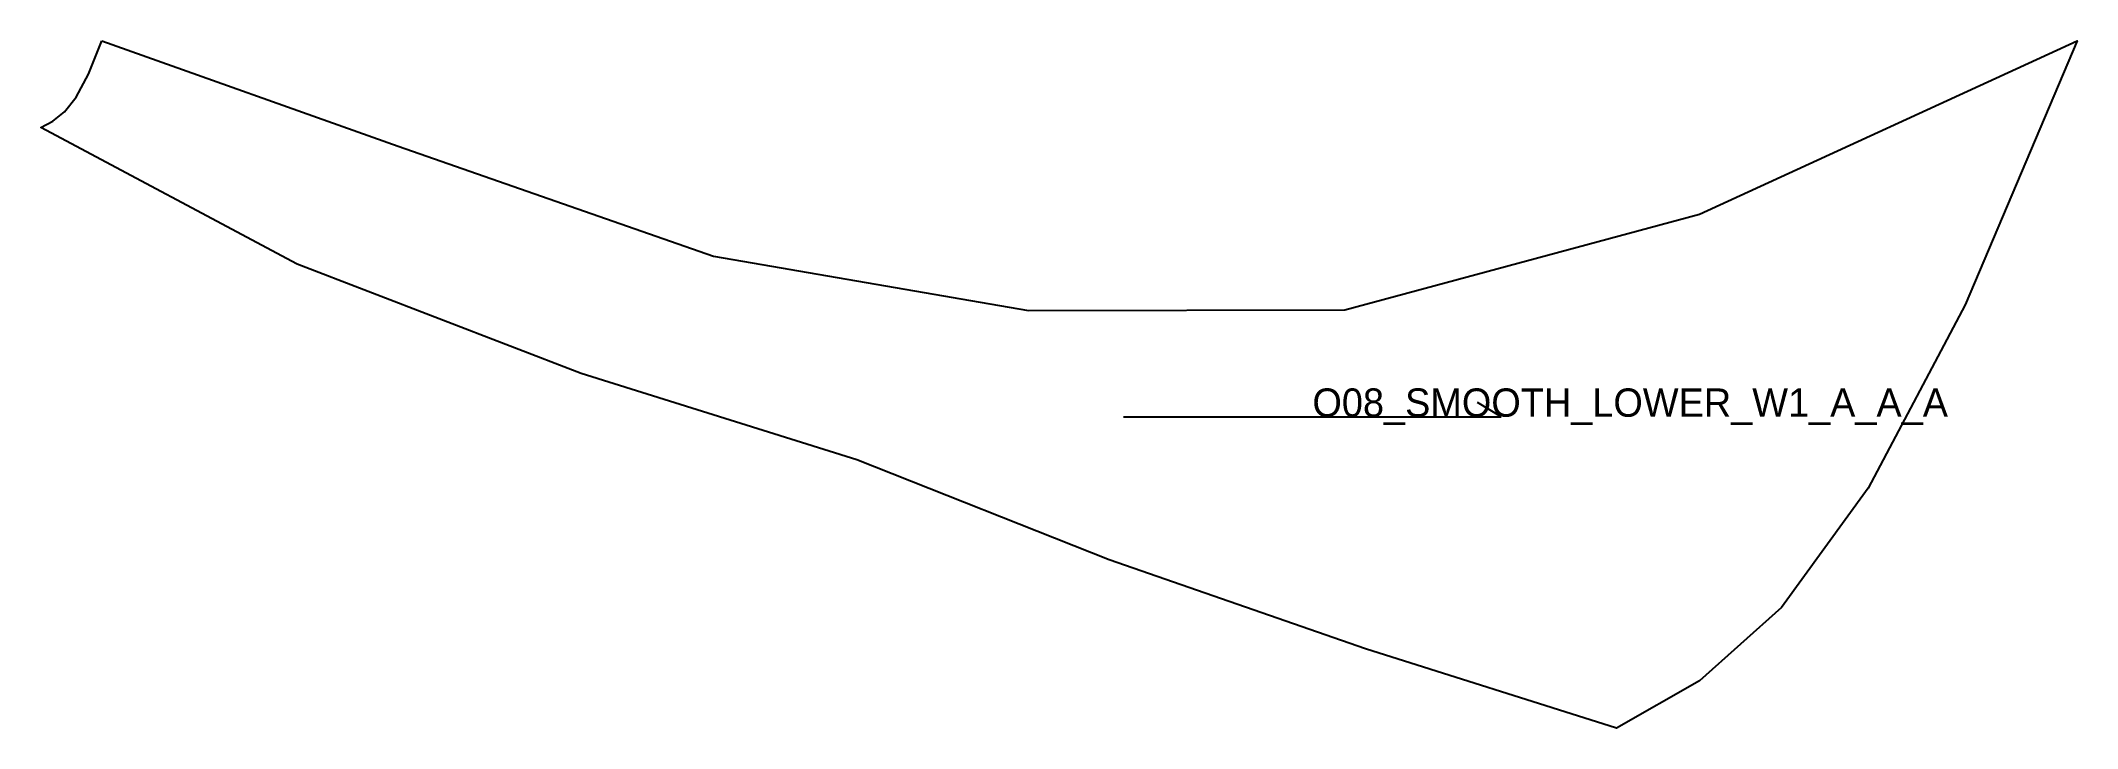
# Model space of a CAD drawing. Header units: millimetres. Extents: x -13 to 419, y -146 to 0.
import ezdxf

# ---------------------------------------------------------------- set-up
doc = ezdxf.new("R2010")
doc.units = ezdxf.units.MM
for name, color, linetype in [('CUT', 1, 'Continuous'), ('GRAIN', 3, 'Continuous'), ('LABEL', 7, 'Continuous'), ('SEW', 5, 'Continuous')]:
    doc.layers.add(name, color=color, linetype=linetype)

msp = doc.modelspace()

# ---------------------------------------------------------------- linework, layer by layer
at = {"layer": 'CUT'}
msp.add_lwpolyline([(0, 0), (62.81, -22.34), (129.58, -45.61), (196.36, -57.11), (263.4, -56.97), (338.51, -36.71), (418.55, 0), (394.76, -55.91), (374.23, -94.67), (355.87, -119.93), (338.5, -135.5), (320.9, -145.52), (267.76, -128.68), (213.47, -109.91), (159.98, -88.73), (101.57, -70.45), (41.39, -47.28), (-12.93, -18.37), (-10.34, -17.02), (-7.89, -15.07), (-5.41, -11.94), (-2.81, -7.08), (0, 0)], close=True, dxfattribs=at)
at = {"layer": 'GRAIN'}
for p, q in [((296.5, -79.59), (291.5, -76.59)), ((216.5, -79.59), (296.5, -79.59))]:
    msp.add_line(p, q, dxfattribs=at)
at = {"layer": 'SEW'}
msp.add_lwpolyline([(0, 0), (62.81, -22.34), (129.58, -45.61), (196.36, -57.11), (263.4, -56.97), (338.51, -36.71), (418.55, 0), (394.76, -55.91), (374.23, -94.67), (355.87, -119.93), (338.5, -135.5), (320.9, -145.52), (267.76, -128.68), (213.47, -109.91), (159.98, -88.73), (101.57, -70.45), (41.39, -47.28), (-12.93, -18.37), (-10.34, -17.02), (-7.89, -15.07), (-5.41, -11.94), (-2.81, -7.08)], close=True, dxfattribs=at)

# ---------------------------------------------------------------- texts
at = {"layer": 'LABEL'}
msp.add_text('O08_SMOOTH_LOWER_W1_A_A_A', height=6, dxfattribs=at).set_placement((256.5, -79.59))

doc.saveas('drawing.dxf')
